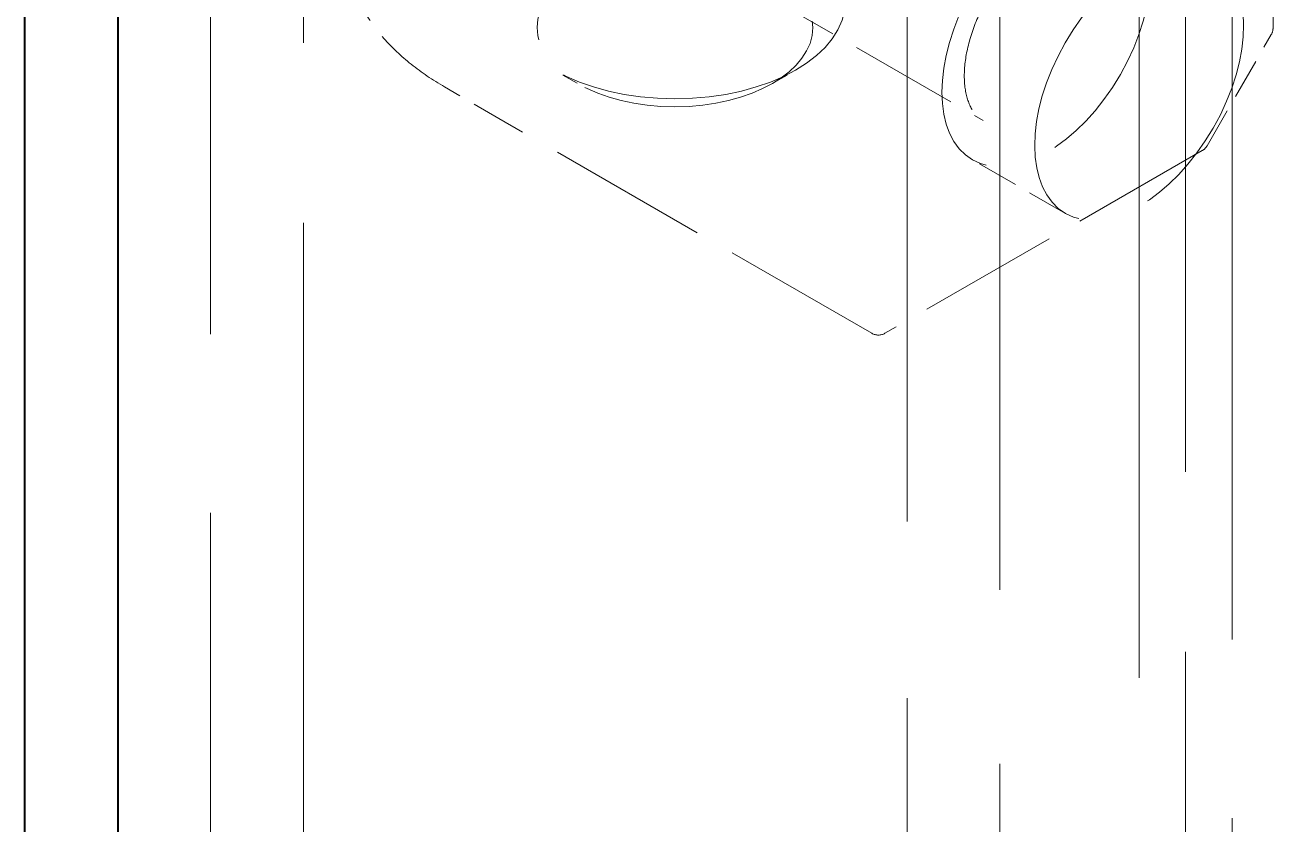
# Model space of a CAD drawing. Header units: millimetres. Extents: x 0 to 2378, y 0 to 1682.
# Drawn here: x 2102.78 to 2110.38, y 1500.03 to 1504.9 of the extents above; entities that cross this region are included whole.
import ezdxf

# ---------------------------------------------------------------- set-up
doc = ezdxf.new("R2010")
doc.units = ezdxf.units.MM
doc.header["$LTSCALE"] = 2
doc.linetypes.add('DASHED', pattern=[0.2067, 0.1654, -0.0413])
doc.layers.add('가려진 것(ISO)', color=2, linetype='DASHED', lineweight=18)
doc.layers.add('가시적인 것(ISO)', color=3, linetype='Continuous', lineweight=40)

msp = doc.modelspace()

# ---------------------------------------------------------------- linework, layer by layer
at = {"layer": '가려진 것(ISO)', "ltscale": 13.269882}
msp.add_line((2109.8483, 1539.4777), (2109.8483, 1413.9012), dxfattribs=at)
at = {"layer": '가려진 것(ISO)', "ltscale": 13.16608}
for p, q in [((2110.1312, 1414.0666), (2110.1312, 1538.6608)), ((2103.9086, 1410.4833), (2103.9086, 1535.0775))]:
    msp.add_line(p, q, dxfattribs=at)
at = {"layer": '가려진 것(ISO)', "ltscale": 12.83912}
msp.add_line((2108.7169, 1416.5325), (2108.7169, 1529.354), dxfattribs=at)
at = {"layer": '가려진 것(ISO)', "ltscale": 13.288179}
msp.add_line((2104.4743, 1514.6767), (2104.4743, 1447.3108), dxfattribs=at)
at = {"layer": '가려진 것(ISO)', "ltscale": 12.982252}
msp.add_line((2110.3809, 1504.8774), (2110.3809, 1513.6528), dxfattribs=at)
at = {"layer": '가려진 것(ISO)', "ltscale": 13.476657}
msp.add_line((2109.5655, 1461.9204), (2109.5655, 1507.468), dxfattribs=at)
at = {"layer": '가려진 것(ISO)', "ltscale": 13.026467}
msp.add_line((2108.1513, 1506.1805), (2108.1513, 1466.557), dxfattribs=at)
at = {"layer": '가려진 것(ISO)', "ltscale": 2.00603}
msp.add_line((2107.1243, 1505.1719), (2108.6139, 1504.3141), dxfattribs=at)
at = {"layer": '가려진 것(ISO)', "ltscale": 0.744878}
msp.add_line((2109.979, 1504.16), (2110.3701, 1504.8374), dxfattribs=at)
at = {"layer": '가려진 것(ISO)', "ltscale": 0.269271}
for p, q in [((2106.1408, 1504.5404), (2105.9988, 1504.6228)), ((2107.3333, 1504.5404), (2107.4753, 1504.6228))]:
    msp.add_line(p, q, dxfattribs=at)
at = {"layer": '가려진 것(ISO)', "ltscale": 0.744879}
msp.add_line((2105.7267, 1504.2902), (2105.334, 1504.5181), dxfattribs=at)
at = {"layer": '가려진 것(ISO)', "ltscale": 2.971227}
msp.add_line((2107.9368, 1503.0175), (2105.7306, 1504.288), dxfattribs=at)
at = {"layer": '가려진 것(ISO)', "ltscale": 2.603359}
msp.add_line((2109.9497, 1504.1307), (2108.0166, 1503.0175), dxfattribs=at)
at = {"layer": '가려진 것(ISO)', "ltscale": 0.761779}
msp.add_line((2109.1163, 1503.7478), (2108.5507, 1504.0736), dxfattribs=at)
at = {"layer": '가려진 것(ISO)', "ltscale": 0.039792}
msp.add_arc((2110.3009, 1504.8774), 0.08, 329.99996, 0, dxfattribs=at)
at = {"layer": '가려진 것(ISO)', "ltscale": 0.039877}
msp.add_arc((2109.9097, 1504.2), 0.08, 299.93599, 329.99996, dxfattribs=at)
at = {"layer": '가려진 것(ISO)', "ltscale": 0.079514}
msp.add_arc((2107.9767, 1503.0868), 0.08, 240.06401, 299.93599, dxfattribs=at)
at = {"layer": '가려진 것(ISO)', "ltscale": 5.385303}
for centre in [(2108.9998, 1504.8535), (2109.5655, 1504.5277)]:
    msp.add_ellipse(centre, major_axis=(-0.4491, -0.7799), ratio=0.578093, dxfattribs=at)
at = {"layer": '가려진 것(ISO)', "ltscale": 6.223032}
msp.add_ellipse((2106.737, 1505.0447), major_axis=(-1.04, 0), ratio=0.575862, dxfattribs=at)
at = {"layer": '가려진 것(ISO)', "ltscale": 5.026251}
msp.add_ellipse((2106.737, 1504.8812), major_axis=(-0.84, 0), ratio=0.575862, dxfattribs=at)
at = {"layer": '가려진 것(ISO)', "ltscale": 2.043458}
msp.add_open_spline([(2109.2726, 1505.458), (2109.2368, 1505.4786), (2109.1924, 1505.4871), (2109.0962, 1505.473), (2109.0502, 1505.4576), (2108.9563, 1505.408), (2108.9087, 1505.3748), (2108.8156, 1505.2927), (2108.77, 1505.2437), (2108.6861, 1505.1344), (2108.6479, 1505.0741), (2108.5831, 1504.9487), (2108.5567, 1504.8837), (2108.5184, 1504.7564), (2108.5065, 1504.6942), (2108.4976, 1504.5798), (2108.5005, 1504.5276), (2108.5186, 1504.4381), (2108.5338, 1504.401), (2108.5702, 1504.3465), (2108.5906, 1504.3275), (2108.6139, 1504.3141)], degree=3, knots=[3.928925, 3.928925, 3.928925, 3.928925, 4.356934, 4.356934, 4.671291, 4.671291, 4.970893, 4.970893, 5.273371, 5.273371, 5.578901, 5.578901, 5.885072, 5.885072, 6.189247, 6.189247, 6.489725, 6.489725, 6.792038, 6.792038, 7.070517, 7.070517, 7.070517, 7.070517], dxfattribs=at)
at = {"layer": '가려진 것(ISO)', "ltscale": 1.482217}
msp.add_open_spline([(2105.334, 1504.5181), (2105.2604, 1504.5608), (2105.1923, 1504.607), (2105.0685, 1504.7058), (2105.0128, 1504.7583), (2104.9156, 1504.8688), (2104.8741, 1504.9268), (2104.8066, 1505.047), (2104.7807, 1505.1093), (2104.7459, 1505.2364), (2104.737, 1505.3012), (2104.737, 1505.3661)], degree=3, knots=[0.0038529, 0.0038529, 0.0038529, 0.0038529, 0.1601619, 0.1601619, 0.316471, 0.316471, 0.4727801, 0.4727801, 0.6290891, 0.6290891, 0.7853982, 0.7853982, 0.7853982, 0.7853982], dxfattribs=at)
at = {"layer": '가려진 것(ISO)', "ltscale": 0.005125}
msp.add_open_spline([(2105.7267, 1504.2902), (2105.7269, 1504.2901), (2105.7272, 1504.2899), (2105.7277, 1504.2896), (2105.728, 1504.2895), (2105.7285, 1504.2892), (2105.7288, 1504.289), (2105.7293, 1504.2887), (2105.7295, 1504.2886), (2105.7301, 1504.2883), (2105.7303, 1504.2881), (2105.7306, 1504.288)], degree=3, knots=[6.279332423, 6.279332423, 6.279332423, 6.279332423, 6.280103, 6.280103, 6.280873577, 6.280873577, 6.281644154, 6.281644154, 6.28241473, 6.28241473, 6.283185307, 6.283185307, 6.283185307, 6.283185307], dxfattribs=at)
at = {"layer": '가시적인 것(ISO)'}
for p, q in [((2103.3429, 1515.3307), (2103.3429, 1446.6568)), ((2102.7772, 1469.0291), (2102.7772, 1505.9887))]:
    msp.add_line(p, q, dxfattribs=at)

doc.saveas('drawing.dxf')
